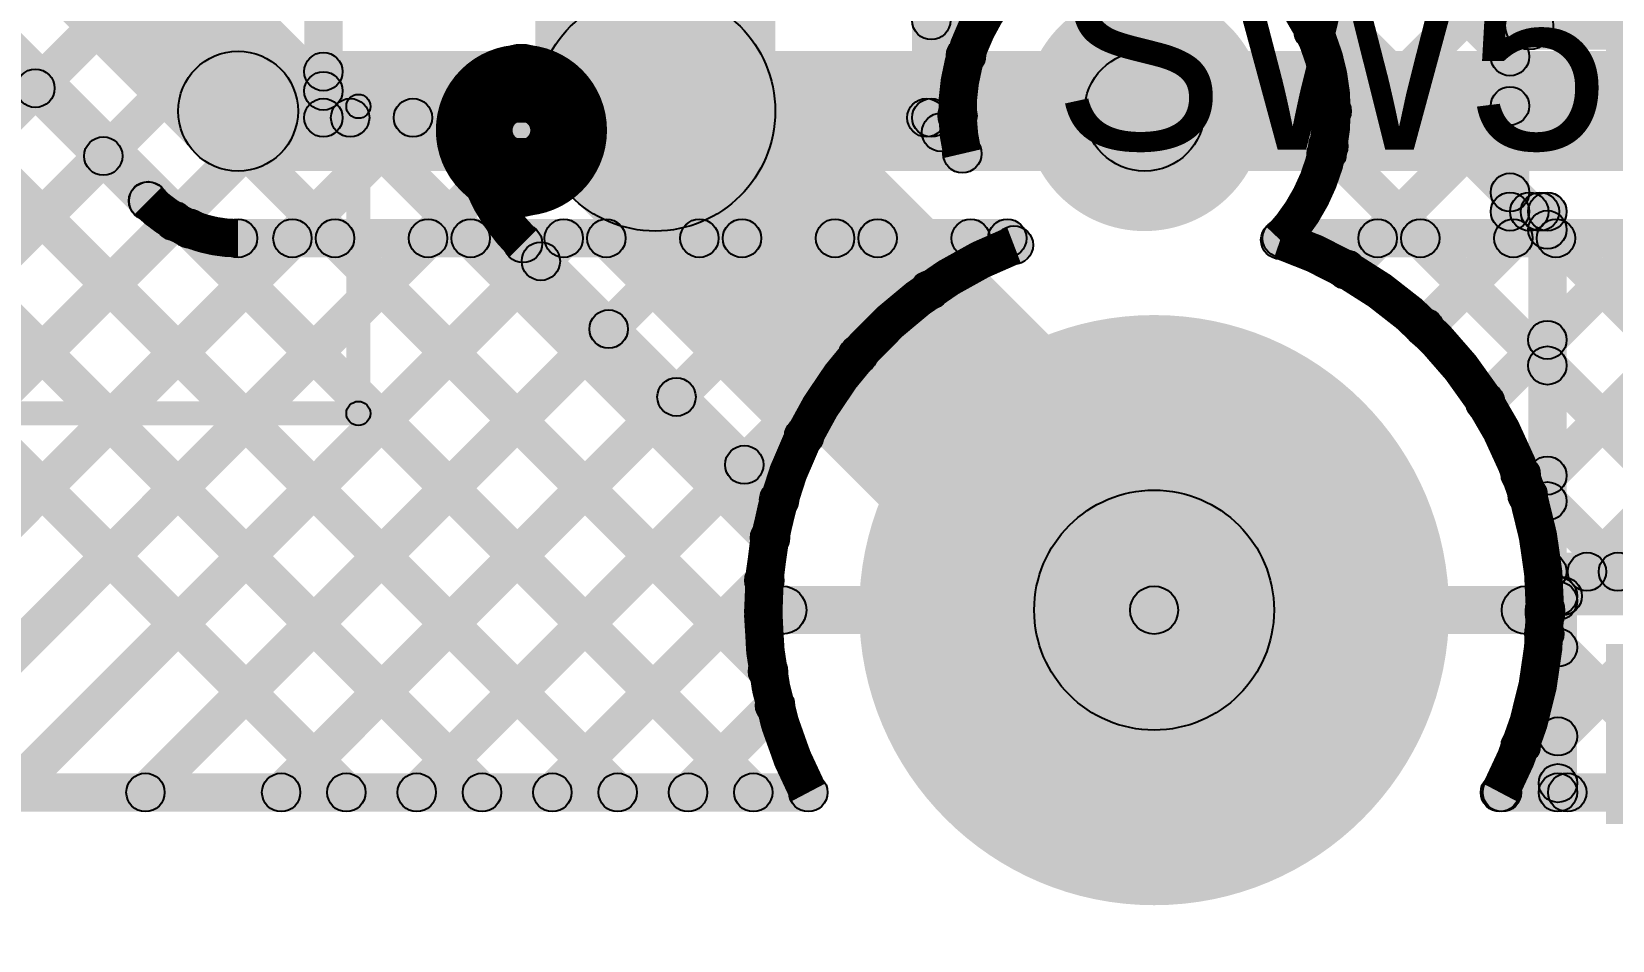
# Model space of a CAD drawing. Header units: millimetres. Extents: x 0.01 to 3.4, y 0.01 to 2.05.
# Drawn here: x 0.395 to 0.7245, y 0.0052 to 0.1946 of the extents above; entities that cross this region are included whole.
import ezdxf

# ---------------------------------------------------------------- set-up
doc = ezdxf.new("R2010")
doc.units = ezdxf.units.MM
doc.header["$MEASUREMENT"] = 0
for name, color, linetype in [('BottomLayer', 5, 'Continuous'), ('BottomSolder', 6, 'Continuous'), ('PadHoleLayer', 156, 'Continuous'), ('TopLayer', 1, 'Continuous'), ('TopOverlay', 2, 'Continuous'), ('TopPaste', 8, 'Continuous'), ('TopSolder', 216, 'Continuous'), ('ViaHoleLayer', 16, 'Continuous')]:
    doc.layers.add(name, color=color, linetype=linetype)

# ---------------------------------------------------------------- blocks, each defined once
blk = doc.blocks.new('0705510040_1')
at = {"layer": 'TopOverlay'}
h = blk.add_hatch(color=2, dxfattribs=at)
edge = h.paths.add_edge_path()
edge.add_arc((0.333, 0.148), 0.00984, 0, 360)
h = blk.add_hatch(color=2, dxfattribs=at)
edge = h.paths.add_edge_path()
edge.add_arc((0.349, 0.148), 0.00984, 0, 360)
h = blk.add_hatch(color=2, dxfattribs=at)
edge = h.paths.add_edge_path()
edge.add_arc((0.336, 0.114), 0.0025, 0, 360)
for points in [[(0.4, 0.1165), (0.4, 0.1115), (0.336, 0.1115), (0.336, 0.1165)], [(0.4025, -0.34), (0.3975, -0.34), (0.3975, 0.114), (0.4025, 0.114)]]:
    blk.add_hatch(color=2, dxfattribs=at).paths.add_polyline_path(points)
h = blk.add_hatch(color=2, dxfattribs=at)
edge = h.paths.add_edge_path()
edge.add_arc((0.4, 0.114), 0.0025, 0, 360)
h = blk.add_hatch(color=2, dxfattribs=at)
edge = h.paths.add_edge_path()
edge.add_arc((0.4, 0.114), 0.0025, 0, 360)
at = {"layer": 'TopOverlay', "const_width": 0.01969}
blk.add_lwpolyline([(0.349, 0.148, 1), (0.333, 0.148, 1)], format="xyb", close=True, dxfattribs=at)
at = {"layer": 'TopOverlay'}
for centre, radius in [((0.333, 0.148), 0.00984), ((0.349, 0.148), 0.00984), ((0.336, 0.114), 0.0025), ((0.4, 0.114), 0.0025), ((0.4, 0.114), 0.0025)]:
    blk.add_circle(centre, radius, dxfattribs=at)
blk = doc.blocks.new('TS_1187A_C_G_B_9')
at = {"layer": 'TopLayer'}
for points in [[(-0.1378, 0.08858), (-0.09843, 0.08858), (-0.09843, 0.05906), (-0.1378, 0.05906)], [(0.09843, 0.08858), (0.1378, 0.08858), (0.1378, 0.05906), (0.09843, 0.05906)], [(-0.1378, -0.05906), (-0.09843, -0.05906), (-0.09843, -0.08858), (-0.1378, -0.08858)], [(0.09843, -0.05906), (0.1378, -0.05906), (0.1378, -0.08858), (0.09843, -0.08858)]]:
    blk.add_hatch(color=1, dxfattribs=at).paths.add_polyline_path(points)
at = {"layer": 'TopOverlay'}
h = blk.add_hatch(color=2, dxfattribs=at)
edge = h.paths.add_edge_path()
edge.add_arc((-0.13683, 0.106), 0.005, 0, 360)
h = blk.add_hatch(color=2, dxfattribs=at)
edge = h.paths.add_edge_path()
edge.add_arc((-0.12517, 0.106), 0.005, 0, 360)
h = blk.add_hatch(color=2, dxfattribs=at)
edge = h.paths.add_edge_path()
edge.add_arc((-0.053, 0.102), 0.0025, 0, 360)
for points in [[(0.054, 0.1045), (0.054, 0.0995), (-0.053, 0.0995), (-0.053, 0.1045)], [(-0.1045, 0.035), (-0.0995, 0.035), (-0.0995, -0.034), (-0.1045, -0.034)], [(0.0995, 0.035), (0.1045, 0.035), (0.1045, -0.034), (0.0995, -0.034)], [(0.054, -0.0995), (0.054, -0.1045), (-0.053, -0.1045), (-0.053, -0.0995)]]:
    blk.add_hatch(color=2, dxfattribs=at).paths.add_polyline_path(points)
h = blk.add_hatch(color=2, dxfattribs=at)
edge = h.paths.add_edge_path()
edge.add_arc((0.054, 0.102), 0.0025, 0, 360)
h = blk.add_hatch(color=2, dxfattribs=at)
edge = h.paths.add_edge_path()
edge.add_arc((-0.102, 0.035), 0.0025, 0, 360)
h = blk.add_hatch(color=2, dxfattribs=at)
edge = h.paths.add_edge_path()
edge.add_arc((0.102, 0.035), 0.0025, 0, 360)
h = blk.add_hatch(color=2, dxfattribs=at)
edge = h.paths.add_edge_path()
edge.add_arc((-0.00985, 0), 0.00984, 0, 360)
h = blk.add_hatch(color=2, dxfattribs=at)
edge = h.paths.add_edge_path()
edge.add_arc((0.00985, 0), 0.00984, 0, 360)
h = blk.add_hatch(color=2, dxfattribs=at)
edge = h.paths.add_edge_path()
edge.add_arc((-0.03821, 0), 0.0025, 0, 360)
h = blk.add_hatch(color=2, dxfattribs=at)
edge = h.paths.add_edge_path()
edge.add_arc((0.03821, 0), 0.0025, 0, 360)
h = blk.add_hatch(color=2, dxfattribs=at)
edge = h.paths.add_edge_path()
edge.add_arc((-0.102, -0.034), 0.0025, 0, 360)
h = blk.add_hatch(color=2, dxfattribs=at)
edge = h.paths.add_edge_path()
edge.add_arc((0.102, -0.034), 0.0025, 0, 360)
h = blk.add_hatch(color=2, dxfattribs=at)
edge = h.paths.add_edge_path()
edge.add_arc((-0.053, -0.102), 0.0025, 0, 360)
h = blk.add_hatch(color=2, dxfattribs=at)
edge = h.paths.add_edge_path()
edge.add_arc((0.054, -0.102), 0.0025, 0, 360)
at = {"layer": 'TopPaste'}
for points in [[(-0.1378, 0.08858), (-0.09843, 0.08858), (-0.09843, 0.05906), (-0.1378, 0.05906)], [(0.09843, 0.08858), (0.1378, 0.08858), (0.1378, 0.05906), (0.09843, 0.05906)], [(-0.1378, -0.05906), (-0.09843, -0.05906), (-0.09843, -0.08858), (-0.1378, -0.08858)], [(0.09843, -0.05906), (0.1378, -0.05906), (0.1378, -0.08858), (0.09843, -0.08858)]]:
    blk.add_hatch(color=8, dxfattribs=at).paths.add_polyline_path(points)
at = {"layer": 'TopSolder'}
for points in [[(-0.1418, 0.09258), (-0.09443, 0.09258), (-0.09443, 0.05506), (-0.1418, 0.05506)], [(0.09443, 0.09258), (0.1418, 0.09258), (0.1418, 0.05506), (0.09443, 0.05506)], [(-0.1418, -0.05506), (-0.09443, -0.05506), (-0.09443, -0.09258), (-0.1418, -0.09258)], [(0.09443, -0.05506), (0.1418, -0.05506), (0.1418, -0.09258), (0.09443, -0.09258)]]:
    blk.add_hatch(color=216, dxfattribs=at).paths.add_polyline_path(points)
at = {"layer": 'TopOverlay'}
for points, const_width in [([(-0.12517, 0.106, 1), (-0.13683, 0.106, 1)], 0.01), ([(0.03821, 0, 1), (-0.03821, 0, 1)], 0.005), ([(0.00985, 0, 1), (-0.00985, 0, 1)], 0.01969)]:
    blk.add_lwpolyline(points, format="xyb", close=True, dxfattribs=dict(at, const_width=const_width))
for centre, radius in [((-0.13683, 0.106), 0.005), ((-0.12517, 0.106), 0.005), ((-0.053, 0.102), 0.0025), ((0.054, 0.102), 0.0025), ((-0.102, 0.035), 0.0025), ((0.102, 0.035), 0.0025), ((-0.00985, 0), 0.00984), ((0.00985, 0), 0.00984), ((-0.03821, 0), 0.0025), ((0.03821, 0), 0.0025), ((-0.102, -0.034), 0.0025), ((0.102, -0.034), 0.0025), ((-0.053, -0.102), 0.0025), ((0.054, -0.102), 0.0025)]:
    blk.add_circle(centre, radius, dxfattribs=at)

msp = doc.modelspace()

# ---------------------------------------------------------------- hatches: boundary and pattern name
at = {"layer": 'BottomLayer'}
for points in [[(0.03617, 0.59617), (0.04183, 0.60183), (0.45862, 0.18504), (0.45296, 0.17939)], [(0.03617, 0.56789), (0.04183, 0.57355), (0.55134, 0.06404), (0.54568, 0.05838)], [(0.03617, 0.53961), (0.04183, 0.54526), (0.54826, 0.03883), (0.54261, 0.03317)], [(0.03617, 0.51132), (0.04183, 0.51698), (0.51998, 0.03883), (0.51432, 0.03317)], [(0.03617, 0.48304), (0.04183, 0.48869), (0.49169, 0.03883), (0.48604, 0.03317)], [(0.03617, 0.45475), (0.04183, 0.46041), (0.46341, 0.03883), (0.45775, 0.03317)], [(0.45979, 0.17663), (0.45179, 0.17663), (0.45179, 0.30337), (0.45979, 0.30337)], [(0.58653, 0.17663), (0.57853, 0.17663), (0.57853, 0.30337), (0.58653, 0.30337)], [(0.55, 0.178), (0.5, 0.178), (0.5, 0.256), (0.55, 0.256)], [(0.25181, 0.03317), (0.24616, 0.03883), (0.45296, 0.24563), (0.45862, 0.23997)], [(0.2801, 0.03317), (0.27444, 0.03883), (0.45296, 0.21735), (0.45862, 0.21169)], [(0.5797, 0.19407), (0.58536, 0.19972), (0.59261, 0.19247), (0.58695, 0.18682)], [(0.50732, 0.16032), (0.54268, 0.19568), (0.64668, 0.09168), (0.61132, 0.05632)], [(0.30838, 0.03317), (0.30273, 0.03883), (0.45296, 0.18906), (0.45862, 0.1834)], [(0.627, 0.1655), (0.627, 0.1905), (0.84718, 0.1905), (0.84718, 0.1655)], [(0.45296, 0.17939), (0.45862, 0.18504), (0.4642, 0.17946), (0.45854, 0.1738)], [(0.33667, 0.03317), (0.33101, 0.03883), (0.47164, 0.17946), (0.4773, 0.1738)], [(0.45579, 0.17263), (0.45579, 0.18063), (0.48602, 0.18063), (0.48602, 0.17263)], [(0.45854, 0.1738), (0.4642, 0.17946), (0.55174, 0.09192), (0.54608, 0.08626)], [(0.5787, 0.1738), (0.58435, 0.17946), (0.59185, 0.17196), (0.58619, 0.1663)], [(0.58739, 0.17076), (0.58174, 0.17642), (0.58518, 0.17986), (0.59084, 0.17421)], [(0.36495, 0.03317), (0.35929, 0.03883), (0.48621, 0.16574), (0.49186, 0.16008)], [(0.65561, 0.1475), (0.65561, 0.1555), (0.8445, 0.1555), (0.8445, 0.1475)], [(0.49459, 0.14759), (0.50025, 0.15325), (0.55365, 0.09985), (0.54799, 0.0942)], [(0.67191, 0.14214), (0.66625, 0.14779), (0.67278, 0.15433), (0.67844, 0.14867)], [(0.68166, 0.14867), (0.68732, 0.15433), (0.80282, 0.03883), (0.79716, 0.03317)], [(0.68814, 0.13009), (0.68248, 0.13574), (0.70107, 0.15433), (0.70673, 0.14867)], [(0.70085, 0.11451), (0.69519, 0.12017), (0.72935, 0.15433), (0.73501, 0.14867)], [(0.70436, 0.03317), (0.69871, 0.03883), (0.81421, 0.15433), (0.81986, 0.14867)], [(0.70973, 0.09511), (0.70408, 0.10077), (0.75764, 0.15433), (0.76329, 0.14867)], [(0.71332, 0.07042), (0.70767, 0.07607), (0.78592, 0.15433), (0.79158, 0.14867)], [(0.70995, 0.14867), (0.7156, 0.15433), (0.8311, 0.03883), (0.82545, 0.03317)], [(0.39324, 0.03317), (0.38758, 0.03883), (0.4983, 0.14955), (0.50395, 0.14389)], [(0.42152, 0.03317), (0.41586, 0.03883), (0.51244, 0.13541), (0.5181, 0.12975)], [(0.4498, 0.03317), (0.44415, 0.03883), (0.52658, 0.12126), (0.53224, 0.11561)], [(0.47809, 0.03317), (0.47243, 0.03883), (0.54072, 0.10712), (0.54638, 0.10146)], [(0.70261, 0.09944), (0.70827, 0.1051), (0.77454, 0.03883), (0.76888, 0.03317)], [(0.50637, 0.03317), (0.50072, 0.03883), (0.54491, 0.08302), (0.55056, 0.07736)], [(0.5515, 0.069), (0.5515, 0.079), (0.629, 0.079), (0.629, 0.069)], [(0.629, 0.069), (0.629, 0.079), (0.7065, 0.079), (0.7065, 0.069)], [(0.70752, 0.06624), (0.71318, 0.0719), (0.74625, 0.03883), (0.7406, 0.03317)], [(0.53466, 0.03317), (0.529, 0.03883), (0.54713, 0.05696), (0.55279, 0.0513)], [(0.7026, 0.04288), (0.70826, 0.04854), (0.71797, 0.03883), (0.71231, 0.03317)], [(0.039, 0.032), (0.039, 0.04), (0.5569, 0.04), (0.5569, 0.032)], [(0.7011, 0.032), (0.7011, 0.04), (0.84697, 0.04), (0.84697, 0.032)]]:
    msp.add_hatch(color=5, dxfattribs=at).paths.add_polyline_path(points)
h = msp.add_hatch(color=5, dxfattribs=at)
edge = h.paths.add_edge_path()
edge.add_arc((0.525, 0.178), 0.025, 0, 360)
h = msp.add_hatch(color=5, dxfattribs=at)
edge = h.paths.add_edge_path()
edge.add_arc((0.525, 0.178), 0.025, 0, 360)
h = msp.add_hatch(color=5, dxfattribs=at)
edge = h.paths.add_edge_path()
edge.add_arc((0.627, 0.178), 0.025, 0, 360)
h = msp.add_hatch(color=5, dxfattribs=at)
edge = h.paths.add_edge_path()
edge.add_arc((0.58253, 0.1969), 0.004, 0, 360)
h = msp.add_hatch(color=5, dxfattribs=at)
edge = h.paths.add_edge_path()
edge.add_arc((0.58978, 0.18964), 0.004, 0, 360)
h = msp.add_hatch(color=5, dxfattribs=at)
edge = h.paths.add_edge_path()
edge.add_arc((0.45579, 0.18623), 0.004, 0, 360)
h = msp.add_hatch(color=5, dxfattribs=at)
edge = h.paths.add_edge_path()
edge.add_arc((0.627, 0.178), 0.0125, 0, 360)
h = msp.add_hatch(color=5, dxfattribs=at)
edge = h.paths.add_edge_path()
edge.add_arc((0.45579, 0.18221), 0.004, 0, 360)
h = msp.add_hatch(color=5, dxfattribs=at)
edge = h.paths.add_edge_path()
edge.add_arc((0.45579, 0.18221), 0.004, 0, 360)
h = msp.add_hatch(color=5, dxfattribs=at)
edge = h.paths.add_edge_path()
edge.add_arc((0.45579, 0.17663), 0.004, 0, 360)
h = msp.add_hatch(color=5, dxfattribs=at)
edge = h.paths.add_edge_path()
edge.add_arc((0.45579, 0.17663), 0.004, 0, 360)
h = msp.add_hatch(color=5, dxfattribs=at)
edge = h.paths.add_edge_path()
edge.add_arc((0.46137, 0.17663), 0.004, 0, 360)
h = msp.add_hatch(color=5, dxfattribs=at)
edge = h.paths.add_edge_path()
edge.add_arc((0.46137, 0.17663), 0.004, 0, 360)
h = msp.add_hatch(color=5, dxfattribs=at)
edge = h.paths.add_edge_path()
edge.add_arc((0.47447, 0.17663), 0.004, 0, 360)
h = msp.add_hatch(color=5, dxfattribs=at)
edge = h.paths.add_edge_path()
edge.add_arc((0.48602, 0.17663), 0.004, 0, 360)
h = msp.add_hatch(color=5, dxfattribs=at)
edge = h.paths.add_edge_path()
edge.add_arc((0.48602, 0.17663), 0.004, 0, 360)
h = msp.add_hatch(color=5, dxfattribs=at)
edge = h.paths.add_edge_path()
edge.add_arc((0.48602, 0.17663), 0.004, 0, 360)
h = msp.add_hatch(color=5, dxfattribs=at)
edge = h.paths.add_edge_path()
edge.add_arc((0.58152, 0.17663), 0.004, 0, 360)
h = msp.add_hatch(color=5, dxfattribs=at)
edge = h.paths.add_edge_path()
edge.add_arc((0.58253, 0.17663), 0.004, 0, 360)
h = msp.add_hatch(color=5, dxfattribs=at)
edge = h.paths.add_edge_path()
edge.add_arc((0.58801, 0.17704), 0.004, 0, 360)
h = msp.add_hatch(color=5, dxfattribs=at)
edge = h.paths.add_edge_path()
edge.add_arc((0.58457, 0.17359), 0.004, 0, 360)
h = msp.add_hatch(color=5, dxfattribs=at)
edge = h.paths.add_edge_path()
edge.add_arc((0.58902, 0.16913), 0.004, 0, 360)
h = msp.add_hatch(color=5, dxfattribs=at)
edge = h.paths.add_edge_path()
edge.add_arc((0.58902, 0.16913), 0.004, 0, 360)
h = msp.add_hatch(color=5, dxfattribs=at)
edge = h.paths.add_edge_path()
edge.add_arc((0.48904, 0.16291), 0.004, 0, 360)
h = msp.add_hatch(color=5, dxfattribs=at)
edge = h.paths.add_edge_path()
edge.add_arc((0.65528, 0.15115), 0.004, 0, 360)
h = msp.add_hatch(color=5, dxfattribs=at)
edge = h.paths.add_edge_path()
edge.add_arc((0.65561, 0.1515), 0.004, 0, 360)
h = msp.add_hatch(color=5, dxfattribs=at)
edge = h.paths.add_edge_path()
edge.add_arc((0.67561, 0.1515), 0.004, 0, 360)
h = msp.add_hatch(color=5, dxfattribs=at)
edge = h.paths.add_edge_path()
edge.add_arc((0.68449, 0.1515), 0.004, 0, 360)
h = msp.add_hatch(color=5, dxfattribs=at)
edge = h.paths.add_edge_path()
edge.add_arc((0.7039, 0.1515), 0.004, 0, 360)
h = msp.add_hatch(color=5, dxfattribs=at)
edge = h.paths.add_edge_path()
edge.add_arc((0.71278, 0.1515), 0.004, 0, 360)
h = msp.add_hatch(color=5, dxfattribs=at)
edge = h.paths.add_edge_path()
edge.add_arc((0.49742, 0.15042), 0.004, 0, 360)
h = msp.add_hatch(color=5, dxfattribs=at)
edge = h.paths.add_edge_path()
edge.add_arc((0.49742, 0.15042), 0.004, 0, 360)
h = msp.add_hatch(color=5, dxfattribs=at)
edge = h.paths.add_edge_path()
edge.add_arc((0.49742, 0.15042), 0.004, 0, 360)
h = msp.add_hatch(color=5, dxfattribs=at)
edge = h.paths.add_edge_path()
edge.add_arc((0.50113, 0.14672), 0.004, 0, 360)
h = msp.add_hatch(color=5, dxfattribs=at)
edge = h.paths.add_edge_path()
edge.add_arc((0.66908, 0.14496), 0.004, 0, 360)
h = msp.add_hatch(color=5, dxfattribs=at)
edge = h.paths.add_edge_path()
edge.add_arc((0.51527, 0.13258), 0.004, 0, 360)
h = msp.add_hatch(color=5, dxfattribs=at)
edge = h.paths.add_edge_path()
edge.add_arc((0.68531, 0.13292), 0.004, 0, 360)
h = msp.add_hatch(color=5, dxfattribs=at)
edge = h.paths.add_edge_path()
edge.add_arc((0.629, 0.074), 0.0575, 0, 360)
h = msp.add_hatch(color=5, dxfattribs=at)
edge = h.paths.add_edge_path()
edge.add_arc((0.52941, 0.11843), 0.004, 0, 360)
h = msp.add_hatch(color=5, dxfattribs=at)
edge = h.paths.add_edge_path()
edge.add_arc((0.69802, 0.11734), 0.004, 0, 360)
h = msp.add_hatch(color=5, dxfattribs=at)
edge = h.paths.add_edge_path()
edge.add_arc((0.54355, 0.10429), 0.004, 0, 360)
h = msp.add_hatch(color=5, dxfattribs=at)
edge = h.paths.add_edge_path()
edge.add_arc((0.70544, 0.10227), 0.004, 0, 360)
h = msp.add_hatch(color=5, dxfattribs=at)
edge = h.paths.add_edge_path()
edge.add_arc((0.55082, 0.09703), 0.004, 0, 360)
h = msp.add_hatch(color=5, dxfattribs=at)
edge = h.paths.add_edge_path()
edge.add_arc((0.55082, 0.09703), 0.004, 0, 360)
h = msp.add_hatch(color=5, dxfattribs=at)
edge = h.paths.add_edge_path()
edge.add_arc((0.629, 0.074), 0.025, 0, 360)
h = msp.add_hatch(color=5, dxfattribs=at)
edge = h.paths.add_edge_path()
edge.add_arc((0.7069, 0.09794), 0.004, 0, 360)
h = msp.add_hatch(color=5, dxfattribs=at)
edge = h.paths.add_edge_path()
edge.add_arc((0.54891, 0.08909), 0.004, 0, 360)
h = msp.add_hatch(color=5, dxfattribs=at)
edge = h.paths.add_edge_path()
edge.add_arc((0.54774, 0.08019), 0.004, 0, 360)
h = msp.add_hatch(color=5, dxfattribs=at)
edge = h.paths.add_edge_path()
edge.add_arc((0.5515, 0.074), 0.005, 0, 360)
h = msp.add_hatch(color=5, dxfattribs=at)
edge = h.paths.add_edge_path()
edge.add_arc((0.629, 0.074), 0.005, 0, 360)
h = msp.add_hatch(color=5, dxfattribs=at)
edge = h.paths.add_edge_path()
edge.add_arc((0.629, 0.074), 0.005, 0, 360)
h = msp.add_hatch(color=5, dxfattribs=at)
edge = h.paths.add_edge_path()
edge.add_arc((0.7065, 0.074), 0.005, 0, 360)
h = msp.add_hatch(color=5, dxfattribs=at)
edge = h.paths.add_edge_path()
edge.add_arc((0.7105, 0.074), 0.004, 0, 360)
h = msp.add_hatch(color=5, dxfattribs=at)
edge = h.paths.add_edge_path()
edge.add_arc((0.7105, 0.074), 0.004, 0, 360)
h = msp.add_hatch(color=5, dxfattribs=at)
edge = h.paths.add_edge_path()
edge.add_arc((0.7105, 0.07325), 0.004, 0, 360)
h = msp.add_hatch(color=5, dxfattribs=at)
edge = h.paths.add_edge_path()
edge.add_arc((0.71035, 0.06907), 0.004, 0, 360)
h = msp.add_hatch(color=5, dxfattribs=at)
edge = h.paths.add_edge_path()
edge.add_arc((0.54851, 0.06121), 0.004, 0, 360)
h = msp.add_hatch(color=5, dxfattribs=at)
edge = h.paths.add_edge_path()
edge.add_arc((0.54996, 0.05413), 0.004, 0, 360)
h = msp.add_hatch(color=5, dxfattribs=at)
edge = h.paths.add_edge_path()
edge.add_arc((0.70543, 0.04571), 0.004, 0, 360)
h = msp.add_hatch(color=5, dxfattribs=at)
edge = h.paths.add_edge_path()
edge.add_arc((0.41869, 0.036), 0.004, 0, 360)
h = msp.add_hatch(color=5, dxfattribs=at)
edge = h.paths.add_edge_path()
edge.add_arc((0.44698, 0.036), 0.004, 0, 360)
h = msp.add_hatch(color=5, dxfattribs=at)
edge = h.paths.add_edge_path()
edge.add_arc((0.46058, 0.036), 0.004, 0, 360)
h = msp.add_hatch(color=5, dxfattribs=at)
edge = h.paths.add_edge_path()
edge.add_arc((0.47526, 0.036), 0.004, 0, 360)
h = msp.add_hatch(color=5, dxfattribs=at)
edge = h.paths.add_edge_path()
edge.add_arc((0.48886, 0.036), 0.004, 0, 360)
h = msp.add_hatch(color=5, dxfattribs=at)
edge = h.paths.add_edge_path()
edge.add_arc((0.50354, 0.036), 0.004, 0, 360)
h = msp.add_hatch(color=5, dxfattribs=at)
edge = h.paths.add_edge_path()
edge.add_arc((0.51715, 0.036), 0.004, 0, 360)
h = msp.add_hatch(color=5, dxfattribs=at)
edge = h.paths.add_edge_path()
edge.add_arc((0.53183, 0.036), 0.004, 0, 360)
h = msp.add_hatch(color=5, dxfattribs=at)
edge = h.paths.add_edge_path()
edge.add_arc((0.54543, 0.036), 0.004, 0, 360)
h = msp.add_hatch(color=5, dxfattribs=at)
edge = h.paths.add_edge_path()
edge.add_arc((0.5569, 0.036), 0.004, 0, 360)
h = msp.add_hatch(color=5, dxfattribs=at)
edge = h.paths.add_edge_path()
edge.add_arc((0.5569, 0.036), 0.004, 0, 360)
h = msp.add_hatch(color=5, dxfattribs=at)
edge = h.paths.add_edge_path()
edge.add_arc((0.7011, 0.036), 0.004, 0, 360)
h = msp.add_hatch(color=5, dxfattribs=at)
edge = h.paths.add_edge_path()
edge.add_arc((0.7011, 0.036), 0.004, 0, 360)
h = msp.add_hatch(color=5, dxfattribs=at)
edge = h.paths.add_edge_path()
edge.add_arc((0.70153, 0.036), 0.004, 0, 360)
h = msp.add_hatch(color=5, dxfattribs=at)
edge = h.paths.add_edge_path()
edge.add_arc((0.71514, 0.036), 0.004, 0, 360)
at = {"layer": 'BottomSolder'}
h = msp.add_hatch(color=6, dxfattribs=at)
edge = h.paths.add_edge_path()
edge.add_arc((0.627, 0.178), 0.018, 0, 360)
h = msp.add_hatch(color=6, dxfattribs=at)
edge = h.paths.add_edge_path()
edge.add_arc((0.629, 0.074), 0.0615, 0, 360)
at = {"layer": 'PadHoleLayer'}
msp.add_hatch(color=156, dxfattribs=at).paths.add_polyline_path([(0.6565, 0.104), (0.6565, 0.044), (0.6015, 0.044), (0.6015, 0.104)])
at = {"layer": 'TopLayer'}
for points in [[(0.03515, 0.51234), (0.04081, 0.518), (0.51998, 0.03883), (0.51432, 0.03317)], [(0.03515, 0.48405), (0.04081, 0.48971), (0.49169, 0.03883), (0.48604, 0.03317)], [(0.03515, 0.45577), (0.04081, 0.46143), (0.46341, 0.03883), (0.45775, 0.03317)], [(0.56687, 0.32003), (0.57253, 0.32569), (0.70603, 0.19218), (0.70038, 0.18653)], [(0.5797, 0.27892), (0.58536, 0.28458), (0.70603, 0.1639), (0.70038, 0.15824)], [(0.66507, 0.19187), (0.65942, 0.19753), (0.7024, 0.24051), (0.70805, 0.23485)], [(0.7072, 0.15706), (0.6992, 0.15706), (0.6992, 0.23458), (0.7072, 0.23458)], [(0.39916, 0.19916), (0.41684, 0.21684), (0.44684, 0.18684), (0.42916, 0.16916)], [(0.66781, 0.16633), (0.66216, 0.17198), (0.70038, 0.2102), (0.70603, 0.20455)], [(0.7072, 0.19082), (0.7072, 0.20082), (0.74689, 0.20082), (0.74689, 0.19082)], [(0.38647, 0.1864), (0.39212, 0.19206), (0.42206, 0.16212), (0.4164, 0.15647)], [(0.438, 0.1655), (0.438, 0.1905), (0.627, 0.1905), (0.627, 0.1655)], [(0.25181, 0.03317), (0.24616, 0.03883), (0.39293, 0.1856), (0.39858, 0.17994)], [(0.67191, 0.14214), (0.66625, 0.14779), (0.70038, 0.18192), (0.70603, 0.17626)], [(0.2801, 0.03317), (0.27444, 0.03883), (0.40707, 0.17146), (0.41273, 0.1658)], [(0.66248, 0.16786), (0.66814, 0.17351), (0.71383, 0.12782), (0.70817, 0.12216)], [(0.70038, 0.15824), (0.70603, 0.1639), (0.71005, 0.15988), (0.70439, 0.15423)], [(0.68814, 0.13009), (0.68248, 0.13574), (0.70662, 0.15988), (0.71228, 0.15423)], [(0.7032, 0.15306), (0.7032, 0.16106), (0.711, 0.16106), (0.711, 0.15306)], [(0.70439, 0.15423), (0.71005, 0.15988), (0.71383, 0.1561), (0.70817, 0.15045)], [(0.30838, 0.03317), (0.30273, 0.03883), (0.42183, 0.15793), (0.42749, 0.15228)], [(0.42513, 0.15065), (0.43078, 0.15631), (0.54826, 0.03883), (0.54261, 0.03317)], [(0.438, 0.1475), (0.438, 0.1555), (0.59839, 0.1555), (0.59839, 0.1475)], [(0.715, 0.082), (0.707, 0.082), (0.707, 0.15706), (0.715, 0.15706)], [(0.33667, 0.03317), (0.33101, 0.03883), (0.44651, 0.15433), (0.45217, 0.14867)], [(0.36495, 0.03317), (0.35929, 0.03883), (0.47479, 0.15433), (0.48045, 0.14867)], [(0.39324, 0.03317), (0.38758, 0.03883), (0.50308, 0.15433), (0.50874, 0.14867)], [(0.42152, 0.03317), (0.41586, 0.03883), (0.53136, 0.15433), (0.53702, 0.14867)], [(0.4498, 0.03317), (0.44415, 0.03883), (0.55965, 0.15433), (0.5653, 0.14867)], [(0.45539, 0.14867), (0.46105, 0.15433), (0.55134, 0.06404), (0.54568, 0.05838)], [(0.47809, 0.03317), (0.47243, 0.03883), (0.58793, 0.15433), (0.59359, 0.14867)], [(0.48367, 0.14867), (0.48933, 0.15433), (0.55174, 0.09192), (0.54608, 0.08626)], [(0.51196, 0.14867), (0.51761, 0.15433), (0.55884, 0.1131), (0.55319, 0.10744)], [(0.54024, 0.14867), (0.5459, 0.15433), (0.57014, 0.13009), (0.56448, 0.12443)], [(0.56853, 0.14867), (0.57418, 0.15433), (0.58499, 0.14352), (0.57933, 0.13787)], [(0.70085, 0.11451), (0.69519, 0.12017), (0.70817, 0.13315), (0.71383, 0.12749)], [(0.70261, 0.09944), (0.70827, 0.1051), (0.71383, 0.09954), (0.70817, 0.09388)], [(0.70973, 0.09511), (0.70408, 0.10077), (0.70817, 0.10486), (0.71383, 0.09921)], [(0.711, 0.078), (0.711, 0.086), (0.948, 0.086), (0.948, 0.078)], [(0.50637, 0.03317), (0.50072, 0.03883), (0.54491, 0.08302), (0.55056, 0.07736)], [(0.71702, 0.07412), (0.71137, 0.07977), (0.71642, 0.08483), (0.72208, 0.07917)], [(0.72288, 0.07917), (0.72854, 0.08483), (0.73359, 0.07977), (0.72793, 0.07412)], [(0.7132, 0.07294), (0.7132, 0.08094), (0.78057, 0.08094), (0.78057, 0.07294)], [(0.5515, 0.069), (0.5515, 0.079), (0.629, 0.079), (0.629, 0.069)], [(0.629, 0.069), (0.629, 0.079), (0.7065, 0.079), (0.7065, 0.069)], [(0.71332, 0.07042), (0.70767, 0.07607), (0.71038, 0.07878), (0.71603, 0.07313)], [(0.7172, 0.036), (0.7092, 0.036), (0.7092, 0.07694), (0.7172, 0.07694)], [(0.70752, 0.06624), (0.71318, 0.0719), (0.71603, 0.06905), (0.71038, 0.06339)], [(0.53466, 0.03317), (0.529, 0.03883), (0.54713, 0.05696), (0.55279, 0.0513)], [(0.70436, 0.03317), (0.69871, 0.03883), (0.71038, 0.0505), (0.71603, 0.04484)], [(0.7026, 0.04288), (0.70826, 0.04854), (0.71603, 0.04076), (0.71038, 0.03511)], [(0.03798, 0.032), (0.03798, 0.04), (0.5569, 0.04), (0.5569, 0.032)], [(0.7011, 0.032), (0.7011, 0.04), (0.7132, 0.04), (0.7132, 0.032)]]:
    msp.add_hatch(color=1, dxfattribs=at).paths.add_polyline_path(points)
h = msp.add_hatch(color=1, dxfattribs=at)
edge = h.paths.add_edge_path()
edge.add_arc((0.627, 0.178), 0.025, 0, 360)
h = msp.add_hatch(color=1, dxfattribs=at)
edge = h.paths.add_edge_path()
edge.add_arc((0.66224, 0.1947), 0.004, 0, 360)
h = msp.add_hatch(color=1, dxfattribs=at)
edge = h.paths.add_edge_path()
edge.add_arc((0.7072, 0.19582), 0.005, 0, 360)
h = msp.add_hatch(color=1, dxfattribs=at)
edge = h.paths.add_edge_path()
edge.add_arc((0.7032, 0.18936), 0.004, 0, 360)
h = msp.add_hatch(color=1, dxfattribs=at)
edge = h.paths.add_edge_path()
edge.add_arc((0.438, 0.178), 0.0125, 0, 360)
h = msp.add_hatch(color=1, dxfattribs=at)
edge = h.paths.add_edge_path()
edge.add_arc((0.438, 0.178), 0.0125, 0, 360)
h = msp.add_hatch(color=1, dxfattribs=at)
edge = h.paths.add_edge_path()
edge.add_arc((0.627, 0.178), 0.0125, 0, 360)
h = msp.add_hatch(color=1, dxfattribs=at)
edge = h.paths.add_edge_path()
edge.add_arc((0.39575, 0.18277), 0.004, 0, 360)
h = msp.add_hatch(color=1, dxfattribs=at)
edge = h.paths.add_edge_path()
edge.add_arc((0.666, 0.178), 0.004, 0, 360)
h = msp.add_hatch(color=1, dxfattribs=at)
edge = h.paths.add_edge_path()
edge.add_arc((0.666, 0.178), 0.004, 0, 360)
h = msp.add_hatch(color=1, dxfattribs=at)
edge = h.paths.add_edge_path()
edge.add_arc((0.7032, 0.17909), 0.004, 0, 360)
h = msp.add_hatch(color=1, dxfattribs=at)
edge = h.paths.add_edge_path()
edge.add_arc((0.66531, 0.17068), 0.004, 0, 360)
h = msp.add_hatch(color=1, dxfattribs=at)
edge = h.paths.add_edge_path()
edge.add_arc((0.4099, 0.16863), 0.004, 0, 360)
h = msp.add_hatch(color=1, dxfattribs=at)
edge = h.paths.add_edge_path()
edge.add_arc((0.66498, 0.16915), 0.004, 0, 360)
h = msp.add_hatch(color=1, dxfattribs=at)
edge = h.paths.add_edge_path()
edge.add_arc((0.7032, 0.16107), 0.004, 0, 360)
h = msp.add_hatch(color=1, dxfattribs=at)
edge = h.paths.add_edge_path()
edge.add_arc((0.7032, 0.16107), 0.004, 0, 360)
h = msp.add_hatch(color=1, dxfattribs=at)
edge = h.paths.add_edge_path()
edge.add_arc((0.41923, 0.1593), 0.004, 0, 360)
h = msp.add_hatch(color=1, dxfattribs=at)
edge = h.paths.add_edge_path()
edge.add_arc((0.41923, 0.1593), 0.004, 0, 360)
h = msp.add_hatch(color=1, dxfattribs=at)
edge = h.paths.add_edge_path()
edge.add_arc((0.41926, 0.15926), 0.004, 0, 360)
h = msp.add_hatch(color=1, dxfattribs=at)
edge = h.paths.add_edge_path()
edge.add_arc((0.42466, 0.1551), 0.004, 0, 360)
h = msp.add_hatch(color=1, dxfattribs=at)
edge = h.paths.add_edge_path()
edge.add_arc((0.7032, 0.15706), 0.004, 0, 360)
h = msp.add_hatch(color=1, dxfattribs=at)
edge = h.paths.add_edge_path()
edge.add_arc((0.7032, 0.15706), 0.004, 0, 360)
h = msp.add_hatch(color=1, dxfattribs=at)
edge = h.paths.add_edge_path()
edge.add_arc((0.70722, 0.15706), 0.004, 0, 360)
h = msp.add_hatch(color=1, dxfattribs=at)
edge = h.paths.add_edge_path()
edge.add_arc((0.70722, 0.15706), 0.004, 0, 360)
h = msp.add_hatch(color=1, dxfattribs=at)
edge = h.paths.add_edge_path()
edge.add_arc((0.70945, 0.15706), 0.004, 0, 360)
h = msp.add_hatch(color=1, dxfattribs=at)
edge = h.paths.add_edge_path()
edge.add_arc((0.711, 0.15706), 0.004, 0, 360)
h = msp.add_hatch(color=1, dxfattribs=at)
edge = h.paths.add_edge_path()
edge.add_arc((0.711, 0.15706), 0.004, 0, 360)
h = msp.add_hatch(color=1, dxfattribs=at)
edge = h.paths.add_edge_path()
edge.add_arc((0.42796, 0.15348), 0.004, 0, 360)
h = msp.add_hatch(color=1, dxfattribs=at)
edge = h.paths.add_edge_path()
edge.add_arc((0.438, 0.1515), 0.004, 0, 360)
h = msp.add_hatch(color=1, dxfattribs=at)
edge = h.paths.add_edge_path()
edge.add_arc((0.438, 0.1515), 0.004, 0, 360)
h = msp.add_hatch(color=1, dxfattribs=at)
edge = h.paths.add_edge_path()
edge.add_arc((0.438, 0.1515), 0.004, 0, 360)
h = msp.add_hatch(color=1, dxfattribs=at)
edge = h.paths.add_edge_path()
edge.add_arc((0.44934, 0.1515), 0.004, 0, 360)
h = msp.add_hatch(color=1, dxfattribs=at)
edge = h.paths.add_edge_path()
edge.add_arc((0.45822, 0.1515), 0.004, 0, 360)
h = msp.add_hatch(color=1, dxfattribs=at)
edge = h.paths.add_edge_path()
edge.add_arc((0.47762, 0.1515), 0.004, 0, 360)
h = msp.add_hatch(color=1, dxfattribs=at)
edge = h.paths.add_edge_path()
edge.add_arc((0.4865, 0.1515), 0.004, 0, 360)
h = msp.add_hatch(color=1, dxfattribs=at)
edge = h.paths.add_edge_path()
edge.add_arc((0.50591, 0.1515), 0.004, 0, 360)
h = msp.add_hatch(color=1, dxfattribs=at)
edge = h.paths.add_edge_path()
edge.add_arc((0.51479, 0.1515), 0.004, 0, 360)
h = msp.add_hatch(color=1, dxfattribs=at)
edge = h.paths.add_edge_path()
edge.add_arc((0.53419, 0.1515), 0.004, 0, 360)
h = msp.add_hatch(color=1, dxfattribs=at)
edge = h.paths.add_edge_path()
edge.add_arc((0.54307, 0.1515), 0.004, 0, 360)
h = msp.add_hatch(color=1, dxfattribs=at)
edge = h.paths.add_edge_path()
edge.add_arc((0.56248, 0.1515), 0.004, 0, 360)
h = msp.add_hatch(color=1, dxfattribs=at)
edge = h.paths.add_edge_path()
edge.add_arc((0.57135, 0.1515), 0.004, 0, 360)
h = msp.add_hatch(color=1, dxfattribs=at)
edge = h.paths.add_edge_path()
edge.add_arc((0.59076, 0.1515), 0.004, 0, 360)
h = msp.add_hatch(color=1, dxfattribs=at)
edge = h.paths.add_edge_path()
edge.add_arc((0.59839, 0.1515), 0.004, 0, 360)
h = msp.add_hatch(color=1, dxfattribs=at)
edge = h.paths.add_edge_path()
edge.add_arc((0.65528, 0.15115), 0.004, 0, 360)
h = msp.add_hatch(color=1, dxfattribs=at)
edge = h.paths.add_edge_path()
edge.add_arc((0.65528, 0.15115), 0.004, 0, 360)
h = msp.add_hatch(color=1, dxfattribs=at)
edge = h.paths.add_edge_path()
edge.add_arc((0.711, 0.15328), 0.004, 0, 360)
h = msp.add_hatch(color=1, dxfattribs=at)
edge = h.paths.add_edge_path()
edge.add_arc((0.59977, 0.15008), 0.004, 0, 360)
h = msp.add_hatch(color=1, dxfattribs=at)
edge = h.paths.add_edge_path()
edge.add_arc((0.66908, 0.14496), 0.004, 0, 360)
h = msp.add_hatch(color=1, dxfattribs=at)
edge = h.paths.add_edge_path()
edge.add_arc((0.58216, 0.1407), 0.004, 0, 360)
h = msp.add_hatch(color=1, dxfattribs=at)
edge = h.paths.add_edge_path()
edge.add_arc((0.68531, 0.13292), 0.004, 0, 360)
h = msp.add_hatch(color=1, dxfattribs=at)
edge = h.paths.add_edge_path()
edge.add_arc((0.711, 0.13032), 0.004, 0, 360)
h = msp.add_hatch(color=1, dxfattribs=at)
edge = h.paths.add_edge_path()
edge.add_arc((0.56731, 0.12726), 0.004, 0, 360)
h = msp.add_hatch(color=1, dxfattribs=at)
edge = h.paths.add_edge_path()
edge.add_arc((0.629, 0.074), 0.0575, 0, 360)
h = msp.add_hatch(color=1, dxfattribs=at)
edge = h.paths.add_edge_path()
edge.add_arc((0.711, 0.12499), 0.004, 0, 360)
h = msp.add_hatch(color=1, dxfattribs=at)
edge = h.paths.add_edge_path()
edge.add_arc((0.69802, 0.11734), 0.004, 0, 360)
h = msp.add_hatch(color=1, dxfattribs=at)
edge = h.paths.add_edge_path()
edge.add_arc((0.55602, 0.11027), 0.004, 0, 360)
h = msp.add_hatch(color=1, dxfattribs=at)
edge = h.paths.add_edge_path()
edge.add_arc((0.70544, 0.10227), 0.004, 0, 360)
h = msp.add_hatch(color=1, dxfattribs=at)
edge = h.paths.add_edge_path()
edge.add_arc((0.711, 0.10203), 0.004, 0, 360)
h = msp.add_hatch(color=1, dxfattribs=at)
edge = h.paths.add_edge_path()
edge.add_arc((0.7069, 0.09794), 0.004, 0, 360)
h = msp.add_hatch(color=1, dxfattribs=at)
edge = h.paths.add_edge_path()
edge.add_arc((0.711, 0.09671), 0.004, 0, 360)
h = msp.add_hatch(color=1, dxfattribs=at)
edge = h.paths.add_edge_path()
edge.add_arc((0.54891, 0.08909), 0.004, 0, 360)
h = msp.add_hatch(color=1, dxfattribs=at)
edge = h.paths.add_edge_path()
edge.add_arc((0.711, 0.082), 0.004, 0, 360)
h = msp.add_hatch(color=1, dxfattribs=at)
edge = h.paths.add_edge_path()
edge.add_arc((0.711, 0.082), 0.004, 0, 360)
h = msp.add_hatch(color=1, dxfattribs=at)
edge = h.paths.add_edge_path()
edge.add_arc((0.71925, 0.082), 0.004, 0, 360)
h = msp.add_hatch(color=1, dxfattribs=at)
edge = h.paths.add_edge_path()
edge.add_arc((0.72571, 0.082), 0.004, 0, 360)
h = msp.add_hatch(color=1, dxfattribs=at)
edge = h.paths.add_edge_path()
edge.add_arc((0.54774, 0.08019), 0.004, 0, 360)
h = msp.add_hatch(color=1, dxfattribs=at)
edge = h.paths.add_edge_path()
edge.add_arc((0.7132, 0.07694), 0.004, 0, 360)
h = msp.add_hatch(color=1, dxfattribs=at)
edge = h.paths.add_edge_path()
edge.add_arc((0.7132, 0.07694), 0.004, 0, 360)
h = msp.add_hatch(color=1, dxfattribs=at)
edge = h.paths.add_edge_path()
edge.add_arc((0.7132, 0.07595), 0.004, 0, 360)
h = msp.add_hatch(color=1, dxfattribs=at)
edge = h.paths.add_edge_path()
edge.add_arc((0.7142, 0.07694), 0.004, 0, 360)
h = msp.add_hatch(color=1, dxfattribs=at)
edge = h.paths.add_edge_path()
edge.add_arc((0.5515, 0.074), 0.005, 0, 360)
h = msp.add_hatch(color=1, dxfattribs=at)
edge = h.paths.add_edge_path()
edge.add_arc((0.629, 0.074), 0.005, 0, 360)
h = msp.add_hatch(color=1, dxfattribs=at)
edge = h.paths.add_edge_path()
edge.add_arc((0.629, 0.074), 0.005, 0, 360)
h = msp.add_hatch(color=1, dxfattribs=at)
edge = h.paths.add_edge_path()
edge.add_arc((0.7065, 0.074), 0.005, 0, 360)
h = msp.add_hatch(color=1, dxfattribs=at)
edge = h.paths.add_edge_path()
edge.add_arc((0.7105, 0.074), 0.004, 0, 360)
h = msp.add_hatch(color=1, dxfattribs=at)
edge = h.paths.add_edge_path()
edge.add_arc((0.7105, 0.074), 0.004, 0, 360)
h = msp.add_hatch(color=1, dxfattribs=at)
edge = h.paths.add_edge_path()
edge.add_arc((0.7105, 0.07325), 0.004, 0, 360)
h = msp.add_hatch(color=1, dxfattribs=at)
edge = h.paths.add_edge_path()
edge.add_arc((0.71035, 0.06907), 0.004, 0, 360)
h = msp.add_hatch(color=1, dxfattribs=at)
edge = h.paths.add_edge_path()
edge.add_arc((0.7132, 0.06622), 0.004, 0, 360)
h = msp.add_hatch(color=1, dxfattribs=at)
edge = h.paths.add_edge_path()
edge.add_arc((0.54851, 0.06121), 0.004, 0, 360)
h = msp.add_hatch(color=1, dxfattribs=at)
edge = h.paths.add_edge_path()
edge.add_arc((0.54996, 0.05413), 0.004, 0, 360)
h = msp.add_hatch(color=1, dxfattribs=at)
edge = h.paths.add_edge_path()
edge.add_arc((0.70543, 0.04571), 0.004, 0, 360)
h = msp.add_hatch(color=1, dxfattribs=at)
edge = h.paths.add_edge_path()
edge.add_arc((0.7132, 0.04767), 0.004, 0, 360)
h = msp.add_hatch(color=1, dxfattribs=at)
edge = h.paths.add_edge_path()
edge.add_arc((0.41869, 0.036), 0.004, 0, 360)
h = msp.add_hatch(color=1, dxfattribs=at)
edge = h.paths.add_edge_path()
edge.add_arc((0.44698, 0.036), 0.004, 0, 360)
h = msp.add_hatch(color=1, dxfattribs=at)
edge = h.paths.add_edge_path()
edge.add_arc((0.46058, 0.036), 0.004, 0, 360)
h = msp.add_hatch(color=1, dxfattribs=at)
edge = h.paths.add_edge_path()
edge.add_arc((0.47526, 0.036), 0.004, 0, 360)
h = msp.add_hatch(color=1, dxfattribs=at)
edge = h.paths.add_edge_path()
edge.add_arc((0.48886, 0.036), 0.004, 0, 360)
h = msp.add_hatch(color=1, dxfattribs=at)
edge = h.paths.add_edge_path()
edge.add_arc((0.50354, 0.036), 0.004, 0, 360)
h = msp.add_hatch(color=1, dxfattribs=at)
edge = h.paths.add_edge_path()
edge.add_arc((0.51715, 0.036), 0.004, 0, 360)
h = msp.add_hatch(color=1, dxfattribs=at)
edge = h.paths.add_edge_path()
edge.add_arc((0.53183, 0.036), 0.004, 0, 360)
h = msp.add_hatch(color=1, dxfattribs=at)
edge = h.paths.add_edge_path()
edge.add_arc((0.54543, 0.036), 0.004, 0, 360)
h = msp.add_hatch(color=1, dxfattribs=at)
edge = h.paths.add_edge_path()
edge.add_arc((0.5569, 0.036), 0.004, 0, 360)
h = msp.add_hatch(color=1, dxfattribs=at)
edge = h.paths.add_edge_path()
edge.add_arc((0.5569, 0.036), 0.004, 0, 360)
h = msp.add_hatch(color=1, dxfattribs=at)
edge = h.paths.add_edge_path()
edge.add_arc((0.7011, 0.036), 0.004, 0, 360)
h = msp.add_hatch(color=1, dxfattribs=at)
edge = h.paths.add_edge_path()
edge.add_arc((0.7011, 0.036), 0.004, 0, 360)
h = msp.add_hatch(color=1, dxfattribs=at)
edge = h.paths.add_edge_path()
edge.add_arc((0.70153, 0.036), 0.004, 0, 360)
h = msp.add_hatch(color=1, dxfattribs=at)
edge = h.paths.add_edge_path()
edge.add_arc((0.7132, 0.03793), 0.004, 0, 360)
h = msp.add_hatch(color=1, dxfattribs=at)
edge = h.paths.add_edge_path()
edge.add_arc((0.7132, 0.036), 0.004, 0, 360)
h = msp.add_hatch(color=1, dxfattribs=at)
edge = h.paths.add_edge_path()
edge.add_arc((0.7132, 0.036), 0.004, 0, 360)
at = {"layer": 'TopSolder'}
h = msp.add_hatch(color=216, dxfattribs=at)
edge = h.paths.add_edge_path()
edge.add_arc((0.627, 0.178), 0.018, 0, 360)
h = msp.add_hatch(color=216, dxfattribs=at)
edge = h.paths.add_edge_path()
edge.add_arc((0.629, 0.074), 0.0615, 0, 360)
at = {"layer": 'ViaHoleLayer'}
h = msp.add_hatch(color=16, dxfattribs=at)
edge = h.paths.add_edge_path()
edge.add_arc((0.627, 0.178), 0.014, 0, 360)

# ---------------------------------------------------------------- linework, layer by layer
at = {"layer": 'BottomLayer', "const_width": 0.008}
for points in [[(0.58902, 0.16913, -0.769673), (0.65561, 0.2045)], [(0.49742, 0.15042, -0.189796), (0.48602, 0.17663)], [(0.49742, 0.15042, -0.189796), (0.48602, 0.17663)], [(0.65528, 0.15115, -0.321003), (0.7105, 0.074)], [(0.5569, 0.036, -0.195297), (0.55082, 0.09703)], [(0.7105, 0.074, -0.121862), (0.7011, 0.036)]]:
    msp.add_lwpolyline(points, format="xyb", dxfattribs=at)
at = {"layer": 'BottomLayer'}
for centre, radius in [((0.525, 0.178), 0.025), ((0.525, 0.178), 0.025), ((0.58253, 0.1969), 0.004), ((0.58978, 0.18964), 0.004), ((0.45579, 0.18623), 0.004), ((0.627, 0.178), 0.0125), ((0.45579, 0.18221), 0.004), ((0.45579, 0.18221), 0.004), ((0.45579, 0.17663), 0.004), ((0.45579, 0.17663), 0.004), ((0.46137, 0.17663), 0.004), ((0.46137, 0.17663), 0.004), ((0.47447, 0.17663), 0.004), ((0.48602, 0.17663), 0.004), ((0.48602, 0.17663), 0.004), ((0.48602, 0.17663), 0.004), ((0.58152, 0.17663), 0.004), ((0.58253, 0.17663), 0.004), ((0.58801, 0.17704), 0.004), ((0.58457, 0.17359), 0.004), ((0.58902, 0.16913), 0.004), ((0.58902, 0.16913), 0.004), ((0.48904, 0.16291), 0.004), ((0.65528, 0.15115), 0.004), ((0.65561, 0.1515), 0.004), ((0.67561, 0.1515), 0.004), ((0.68449, 0.1515), 0.004), ((0.7039, 0.1515), 0.004), ((0.71278, 0.1515), 0.004), ((0.49742, 0.15042), 0.004), ((0.49742, 0.15042), 0.004), ((0.49742, 0.15042), 0.004), ((0.50113, 0.14672), 0.004), ((0.66908, 0.14496), 0.004), ((0.51527, 0.13258), 0.004), ((0.68531, 0.13292), 0.004), ((0.52941, 0.11843), 0.004), ((0.69802, 0.11734), 0.004), ((0.54355, 0.10429), 0.004), ((0.70544, 0.10227), 0.004), ((0.55082, 0.09703), 0.004), ((0.55082, 0.09703), 0.004), ((0.629, 0.074), 0.025), ((0.7069, 0.09794), 0.004), ((0.54891, 0.08909), 0.004), ((0.54774, 0.08019), 0.004), ((0.5515, 0.074), 0.005), ((0.629, 0.074), 0.005), ((0.629, 0.074), 0.005), ((0.7065, 0.074), 0.005), ((0.7105, 0.074), 0.004), ((0.7105, 0.074), 0.004), ((0.7105, 0.07325), 0.004), ((0.71035, 0.06907), 0.004), ((0.54851, 0.06121), 0.004), ((0.54996, 0.05413), 0.004), ((0.70543, 0.04571), 0.004), ((0.41869, 0.036), 0.004), ((0.44698, 0.036), 0.004), ((0.46058, 0.036), 0.004), ((0.47526, 0.036), 0.004), ((0.48886, 0.036), 0.004), ((0.50354, 0.036), 0.004), ((0.51715, 0.036), 0.004), ((0.53183, 0.036), 0.004), ((0.54543, 0.036), 0.004), ((0.5569, 0.036), 0.004), ((0.5569, 0.036), 0.004), ((0.7011, 0.036), 0.004), ((0.7011, 0.036), 0.004), ((0.70153, 0.036), 0.004), ((0.71514, 0.036), 0.004)]:
    msp.add_circle(centre, radius, dxfattribs=at)
at = {"layer": 'TopLayer', "const_width": 0.008}
for points in [[(0.59839, 0.2045, -0.682131), (0.666, 0.178)], [(0.666, 0.178, -0.192191), (0.65528, 0.15115)], [(0.438, 0.1515, -0.199375), (0.41923, 0.1593)], [(0.438, 0.1515, -0.198912), (0.41926, 0.15926)], [(0.65528, 0.15115, -0.321003), (0.7105, 0.074)], [(0.5569, 0.036, -0.44929), (0.59977, 0.15008)], [(0.7105, 0.074, -0.121862), (0.7011, 0.036)]]:
    msp.add_lwpolyline(points, format="xyb", dxfattribs=at)
at = {"layer": 'TopLayer'}
for centre, radius in [((0.66224, 0.1947), 0.004), ((0.7072, 0.19582), 0.005), ((0.7032, 0.18936), 0.004), ((0.438, 0.178), 0.0125), ((0.438, 0.178), 0.0125), ((0.627, 0.178), 0.0125), ((0.39575, 0.18277), 0.004), ((0.666, 0.178), 0.004), ((0.666, 0.178), 0.004), ((0.7032, 0.17909), 0.004), ((0.4099, 0.16863), 0.004), ((0.66498, 0.16915), 0.004), ((0.66531, 0.17068), 0.004), ((0.7032, 0.16107), 0.004), ((0.7032, 0.16107), 0.004), ((0.41923, 0.1593), 0.004), ((0.41923, 0.1593), 0.004), ((0.41926, 0.15926), 0.004), ((0.42466, 0.1551), 0.004), ((0.7032, 0.15706), 0.004), ((0.7032, 0.15706), 0.004), ((0.70722, 0.15706), 0.004), ((0.70722, 0.15706), 0.004), ((0.70945, 0.15706), 0.004), ((0.711, 0.15706), 0.004), ((0.711, 0.15706), 0.004), ((0.42796, 0.15348), 0.004), ((0.438, 0.1515), 0.004), ((0.438, 0.1515), 0.004), ((0.438, 0.1515), 0.004), ((0.44934, 0.1515), 0.004), ((0.45822, 0.1515), 0.004), ((0.47762, 0.1515), 0.004), ((0.4865, 0.1515), 0.004), ((0.50591, 0.1515), 0.004), ((0.51479, 0.1515), 0.004), ((0.53419, 0.1515), 0.004), ((0.54307, 0.1515), 0.004), ((0.56248, 0.1515), 0.004), ((0.57135, 0.1515), 0.004), ((0.59076, 0.1515), 0.004), ((0.59839, 0.1515), 0.004), ((0.65528, 0.15115), 0.004), ((0.65528, 0.15115), 0.004), ((0.711, 0.15328), 0.004), ((0.59977, 0.15008), 0.004), ((0.66908, 0.14496), 0.004), ((0.58216, 0.1407), 0.004), ((0.68531, 0.13292), 0.004), ((0.711, 0.13032), 0.004), ((0.56731, 0.12726), 0.004), ((0.711, 0.12499), 0.004), ((0.69802, 0.11734), 0.004), ((0.55602, 0.11027), 0.004), ((0.70544, 0.10227), 0.004), ((0.711, 0.10203), 0.004), ((0.7069, 0.09794), 0.004), ((0.711, 0.09671), 0.004), ((0.54891, 0.08909), 0.004), ((0.711, 0.082), 0.004), ((0.711, 0.082), 0.004), ((0.71925, 0.082), 0.004), ((0.72571, 0.082), 0.004), ((0.54774, 0.08019), 0.004), ((0.7132, 0.07694), 0.004), ((0.7132, 0.07694), 0.004), ((0.7132, 0.07595), 0.004), ((0.7142, 0.07694), 0.004), ((0.5515, 0.074), 0.005), ((0.629, 0.074), 0.005), ((0.629, 0.074), 0.005), ((0.7065, 0.074), 0.005), ((0.7105, 0.074), 0.004), ((0.7105, 0.074), 0.004), ((0.7105, 0.07325), 0.004), ((0.71035, 0.06907), 0.004), ((0.7132, 0.06622), 0.004), ((0.54851, 0.06121), 0.004), ((0.54996, 0.05413), 0.004), ((0.70543, 0.04571), 0.004), ((0.7132, 0.04767), 0.004), ((0.41869, 0.036), 0.004), ((0.44698, 0.036), 0.004), ((0.46058, 0.036), 0.004), ((0.47526, 0.036), 0.004), ((0.48886, 0.036), 0.004), ((0.50354, 0.036), 0.004), ((0.51715, 0.036), 0.004), ((0.53183, 0.036), 0.004), ((0.54543, 0.036), 0.004), ((0.5569, 0.036), 0.004), ((0.5569, 0.036), 0.004), ((0.7011, 0.036), 0.004), ((0.7011, 0.036), 0.004), ((0.70153, 0.036), 0.004), ((0.7132, 0.03793), 0.004), ((0.7132, 0.036), 0.004), ((0.7132, 0.036), 0.004)]:
    msp.add_circle(centre, radius, dxfattribs=at)

# ---------------------------------------------------------------- block references
for name, p, rotation in [('0705510040_1', (0.34908, 0.515), 270), ('TS_1187A_C_G_B_9', (0.865, 0.122), 180)]:
    msp.add_blockref(name, p, dxfattribs=dict(rotation=rotation))

# ---------------------------------------------------------------- texts
at = {"layer": 'TopOverlay'}
msp.add_text('SW5', height=0.04, dxfattribs=at).set_placement((0.608, 0.17))

doc.saveas('drawing.dxf')
